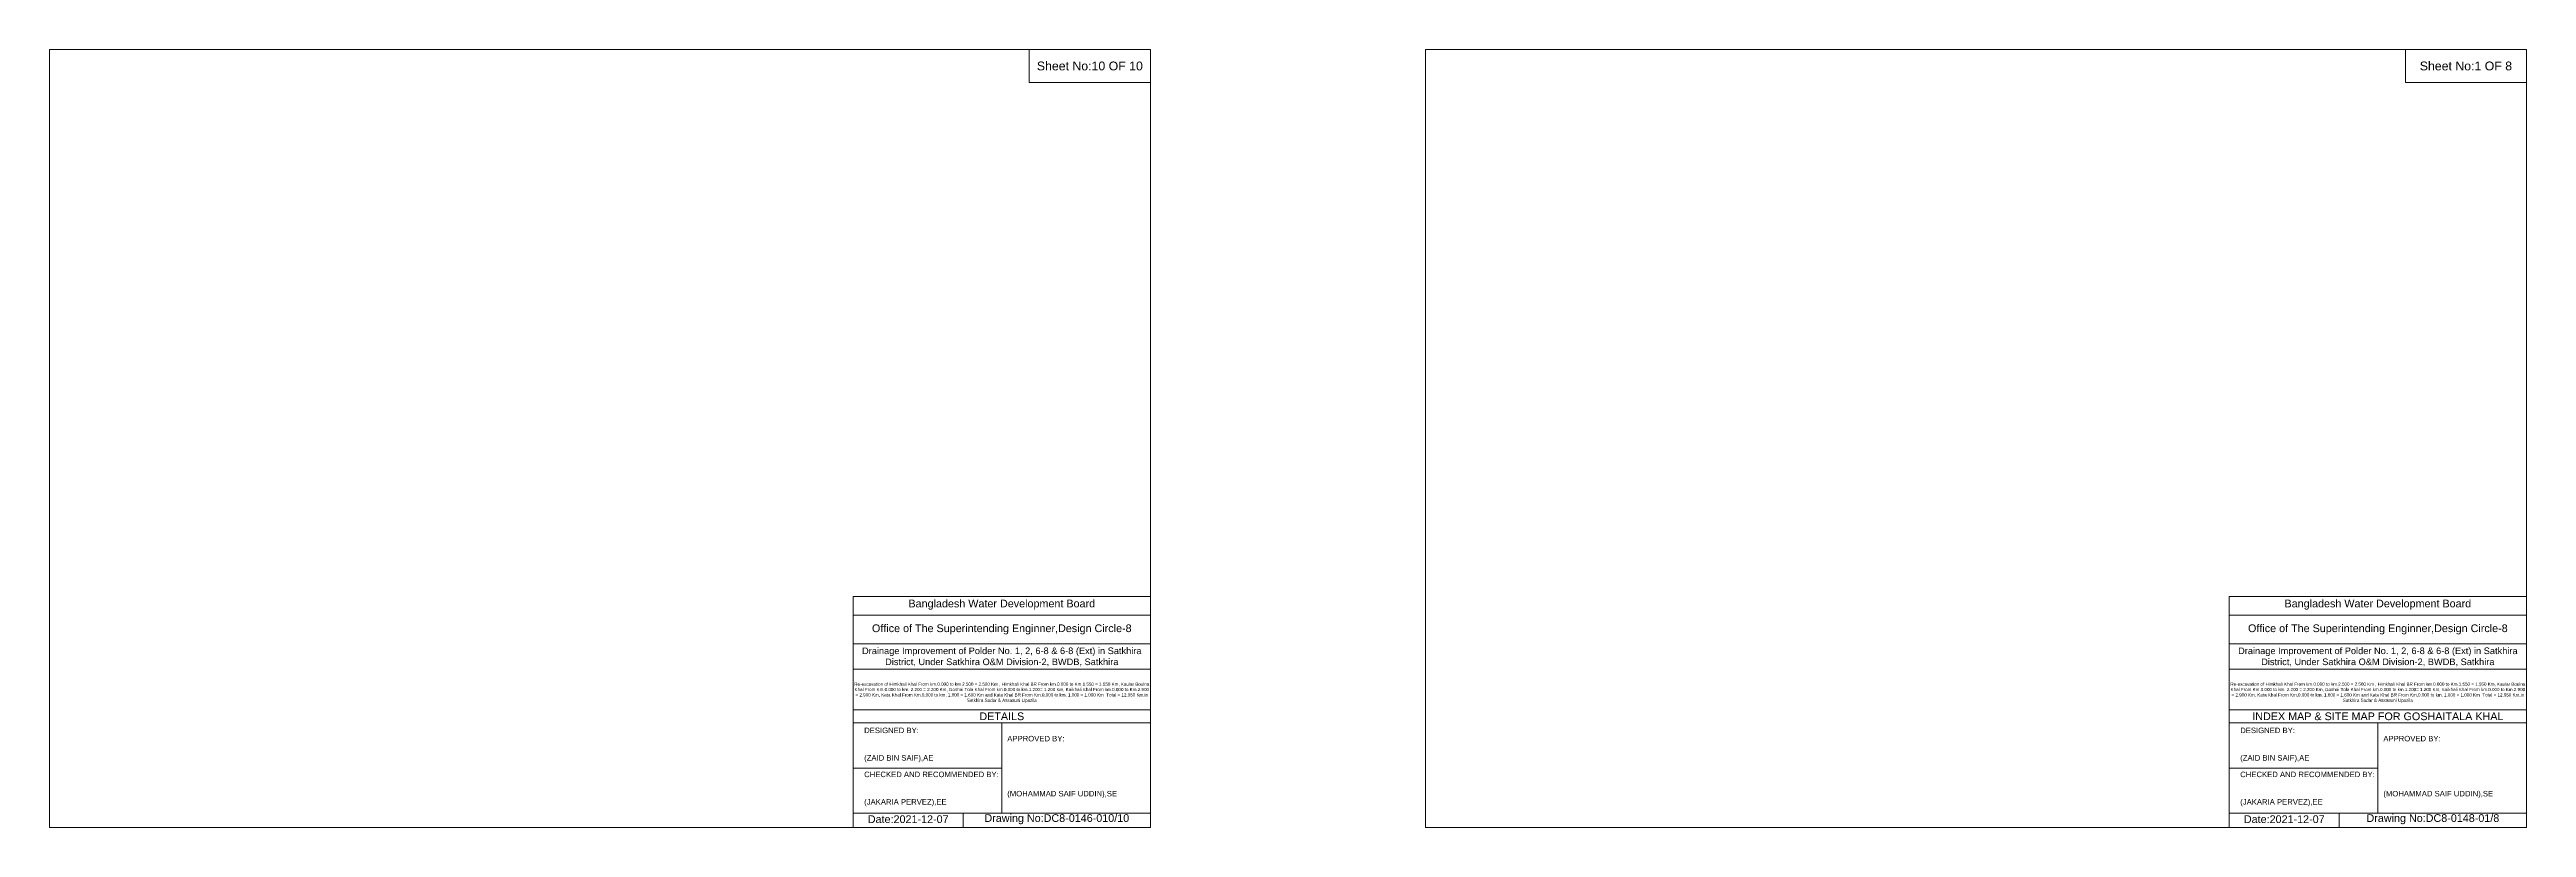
# Model space of a CAD drawing. Header units: inches. Extents: x 91000 to 628000, y -5656 to 0.
# Drawn here: x 190000 to 208000, y -5656 to 0 of the extents above; entities that cross this region are included whole.
import ezdxf

# ---------------------------------------------------------------- set-up
doc = ezdxf.new("R2010")
doc.units = ezdxf.units.IN
doc.header["$LTSCALE"] = 7
doc.header["$MEASUREMENT"] = 0
doc.layers.add('Cross Section Labels', color=7, linetype='Continuous', lineweight=9)
doc.styles.get("Standard").update_dxf_attribs({"font": 'arial.ttf'})

msp = doc.modelspace()

# ---------------------------------------------------------------- linework, layer by layer
at = {"layer": 'Cross Section Labels'}
for points in [[(190000, 0), (198000, 0), (198000, -5656), (190000, -5656)], [(197120, 0), (198000, 0), (198000, -240), (197120, -240)], [(200000, 0), (208000, 0), (208000, -5656), (200000, -5656)], [(207120, 0), (208000, 0), (208000, -240), (207120, -240)]]:
    msp.add_lwpolyline(points, close=True, dxfattribs=at)
for points in [[(195840, -5656), (195840, -3976), (198000, -3976)], [(195840, -4112), (198000, -4112)], [(205840, -5656), (205840, -3976), (208000, -3976)], [(205840, -4112), (208000, -4112)], [(195840, -4320), (198000, -4320)], [(205840, -4320), (208000, -4320)], [(195840, -4504), (198000, -4504)], [(205840, -4504), (208000, -4504)], [(195840, -4800), (198000, -4800)], [(205840, -4800), (208000, -4800)], [(195840, -4896), (198000, -4896)], [(196920, -4896), (196920, -5552)], [(205840, -4896), (208000, -4896)], [(206920, -4896), (206920, -5552)], [(195840, -5224), (196920, -5224)], [(205840, -5224), (206920, -5224)], [(195840, -5552), (198000, -5552)], [(196640, -5552), (196640, -5656)], [(205840, -5552), (208000, -5552)], [(206640, -5552), (206640, -5656)]]:
    msp.add_lwpolyline(points, dxfattribs=at)

# ---------------------------------------------------------------- texts
at = {"layer": 'Cross Section Labels', "attachment_point": 5}
for s, insert, char_height in [('Sheet No:10 OF 10', (197560, -120), 64), ('Sheet No:1 OF 8', (207560, -120), 64), ('Bangladesh Water Development Board', (196920, -4036), 56), ('Bangladesh Water Development Board', (206920, -4036), 56), ('Office of The Superintending Enginner,Design Circle-8', (196920, -4216), 56), ('Office of The Superintending Enginner,Design Circle-8', (206920, -4216), 56)]:
    msp.add_mtext(s, dxfattribs=dict(at, insert=insert, char_height=char_height))
at = {"layer": 'Cross Section Labels'}
for s, insert, char_height, width, attachment_point in [('Drainage Improvement of Polder No. 1, 2, 6-8 & 6-8 (Ext) in Satkhira District, Under Satkhira O&M Division-2, BWDB, Satkhira', (196920, -4416), 48, 2240, 5), ('Drainage Improvement of Polder No. 1, 2, 6-8 & 6-8 (Ext) in Satkhira District, Under Satkhira O&M Division-2, BWDB, Satkhira', (206920, -4416), 48, 2240, 5), ('Re-excavation of Himkhali Khal From km.0.000 to km.2.500 = 2.500 Km , Himkhali Khal BR From km.0.000 to Km.1.550 = 1.550 Km, Kaular Boulna Khal From Km.0.000 to km. 2.200 = 2.200 Km, Goshai Tola Khal From km.0.000 to km.1.200= 1.200 Km, Kaikhali Khal From km.0.000 to Km.2.900 = 2.900 Km, Kata Khal From Km.0.000 to km. 1.600 = 1.600 Km and Kata Khal BR From Km.0.000 to km. 1.000 = 1.000 Km  Total = 12.950 Km.in Satkhira Sadar & Assasuni Upazila', (196920, -4676), 23.481, 2160, 5), ('Re-excavation of Himkhali Khal From km.0.000 to km.2.500 = 2.500 Km , Himkhali Khal BR From km.0.000 to Km.1.550 = 1.550 Km, Kaular Boulna Khal From Km.0.000 to km. 2.200 = 2.200 Km, Goshai Tola Khal From km.0.000 to km.1.200= 1.200 Km, Kaikhali Khal From km.0.000 to Km.2.900 = 2.900 Km, Kata Khal From Km.0.000 to km. 1.600 = 1.600 Km and Kata Khal BR From Km.0.000 to km. 1.000 = 1.000 Km  Total = 12.950 Km.in Satkhira Sadar & Assasuni Upazila', (206920, -4676), 23.481, 2160, 5), ('DETAILS', (196920, -4848), 56, 2240, 5), ('INDEX MAP & SITE MAP FOR GOSHAITALA KHAL', (206920, -4848), 56, 2240, 5), ('DESIGNED BY:^J^J^J(ZAID BIN SAIF),AE', (195920, -5056), 40, 1120, 4), ('APPROVED BY:^J^J^J^J^J^J(MOHAMMAD SAIF UDDIN),SE', (196960, -5216), 40, 1120, 4), ('DESIGNED BY:^J^J^J(ZAID BIN SAIF),AE', (205920, -5056), 40, 1120, 4), ('APPROVED BY:^J^J^J^J^J^J(MOHAMMAD SAIF UDDIN),SE', (206960, -5216), 40, 1120, 4), ('CHECKED AND RECOMMENDED BY:^J^J^J(JAKARIA PERVEZ),EE', (195920, -5376), 40, 1120, 4), ('CHECKED AND RECOMMENDED BY:^J^J^J(JAKARIA PERVEZ),EE', (205920, -5376), 40, 1120, 4), ('Date:2021-12-07', (196240, -5596), 56, 1120, 5), ('Drawing No:DC8-0146-010/10', (197320, -5596), 56, 1760, 5), ('Date:2021-12-07', (206240, -5596), 56, 1120, 5), ('Drawing No:DC8-0148-01/8', (207320, -5596), 56, 1760, 5)]:
    msp.add_mtext(s, dxfattribs=dict(at, insert=insert, char_height=char_height, width=width, attachment_point=attachment_point))

doc.saveas('drawing.dxf')
